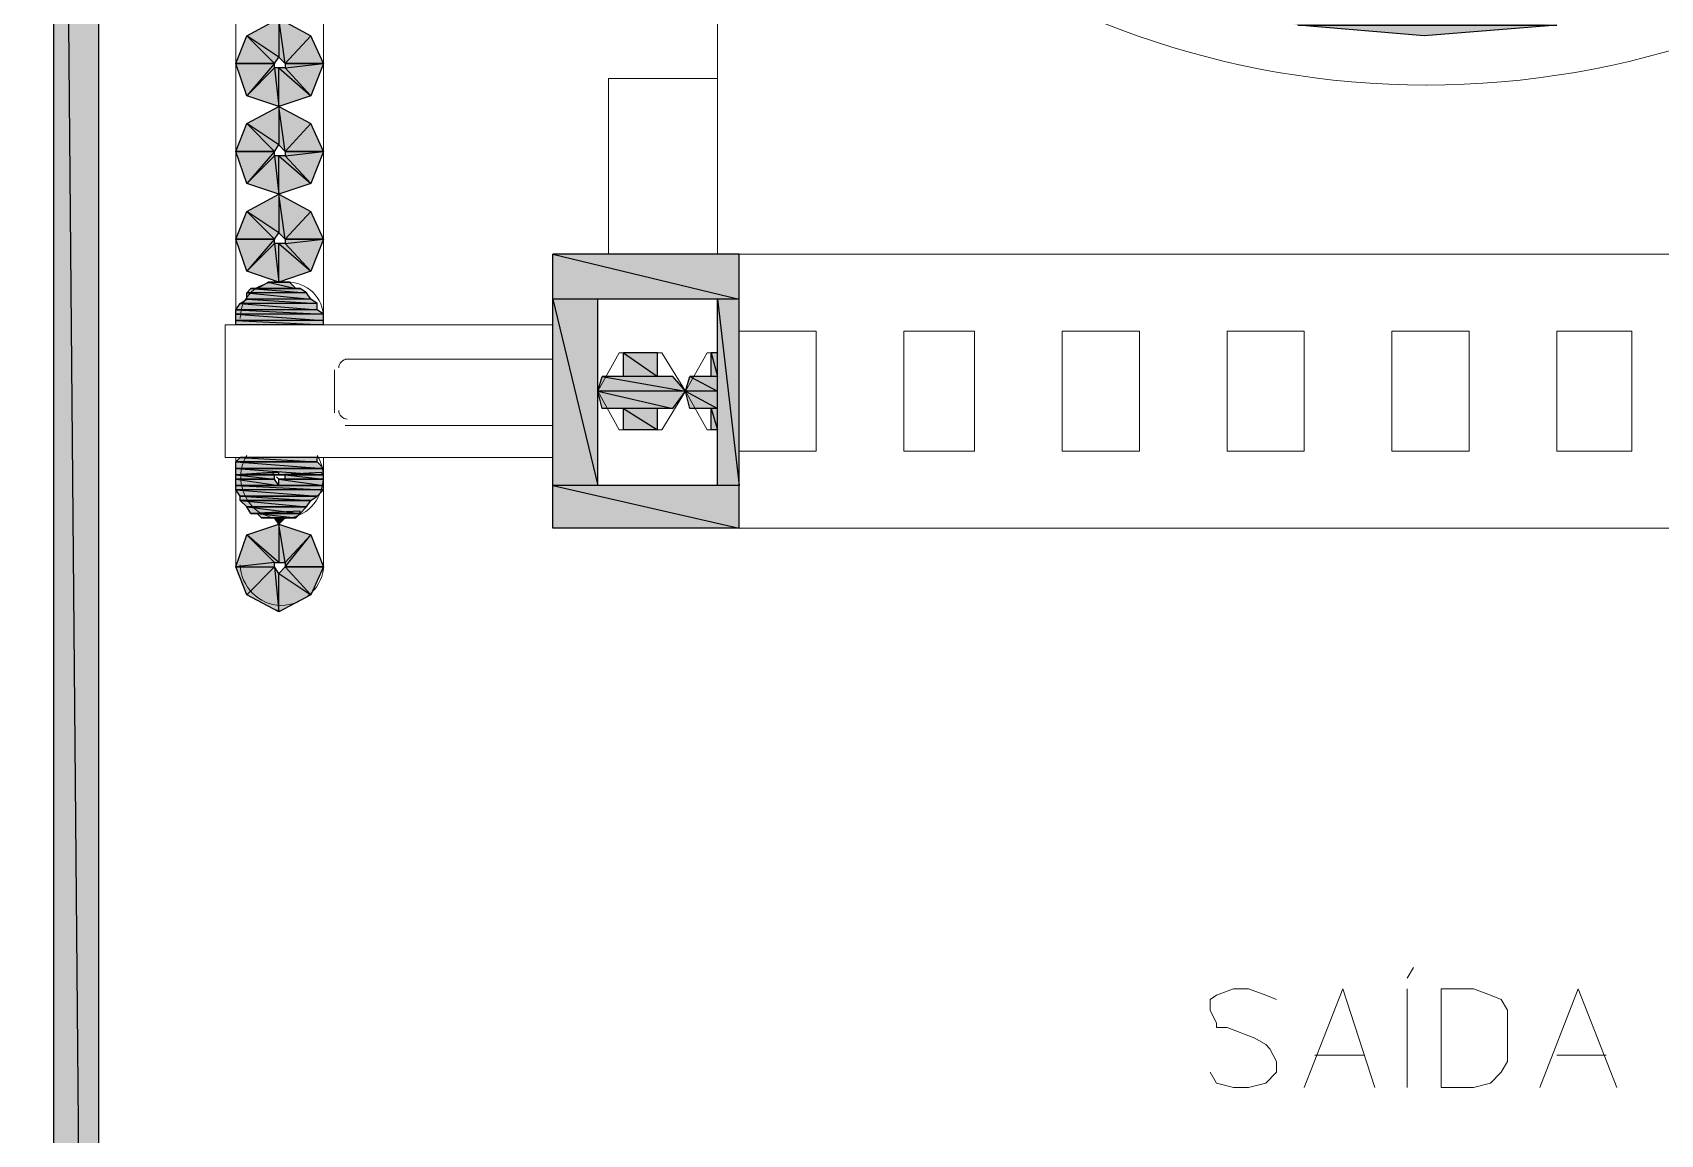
# Model space of a CAD drawing. Header units: millimetres. Extents: x 53 to 176, y -29 to 32.
# Drawn here: x 121.682 to 122.744, y -15.211 to -14.493 of the extents above; entities that cross this region are included whole.
import ezdxf

# ---------------------------------------------------------------- set-up
doc = ezdxf.new("R2010")
doc.units = ezdxf.units.MM
doc.layers.add('15 - Quadro de medição', color=6, linetype='Continuous')

msp = doc.modelspace()

# ---------------------------------------------------------------- hatches: boundary and pattern name
at = {"layer": '15 - Quadro de medição', "true_color": 0x000007}
h = msp.add_hatch(color=7, dxfattribs=at)
h.paths.add_polyline_path([(121.7249, -13.3969), (121.6955, -13.3969), (121.7249, -16.7394)])
h.paths.add_polyline_path([(121.6955, -13.3969), (121.7249, -16.7394), (121.6955, -16.7394)])
h = msp.add_hatch(color=7, dxfattribs=at)
h.paths.add_polyline_path([(122.4247, -14.4696), (122.5071, -14.4878), (122.6761, -14.4878)])
h.paths.add_polyline_path([(122.5071, -14.4878), (122.6761, -14.4878), (122.5895, -14.4948)])
h = msp.add_hatch(color=7, dxfattribs=at)
h.paths.add_polyline_path([(121.8715, -14.5129), (121.8632, -14.4948), (121.8464, -14.5129)])
h.paths.add_polyline_path([(121.8632, -14.4948), (121.8464, -14.5129), (121.8422, -14.4836)])
h.paths.add_polyline_path([(121.8464, -14.5129), (121.8422, -14.4836), (121.8422, -14.5087)])
h.paths.add_polyline_path([(121.8422, -14.4836), (121.8422, -14.5087), (121.8213, -14.4948)])
h.paths.add_polyline_path([(121.8422, -14.5087), (121.8213, -14.4948), (121.8394, -14.5129)])
h.paths.add_polyline_path([(121.8213, -14.4948), (121.8394, -14.5129), (121.8143, -14.5129)])
h = msp.add_hatch(color=7, dxfattribs=at)
h.paths.add_polyline_path([(121.8143, -14.5129), (121.8394, -14.5129), (121.8213, -14.5339)])
h.paths.add_polyline_path([(121.8394, -14.5129), (121.8213, -14.5339), (121.8394, -14.5157)])
h.paths.add_polyline_path([(121.8213, -14.5339), (121.8394, -14.5157), (121.8422, -14.5409)])
h.paths.add_polyline_path([(121.8394, -14.5157), (121.8422, -14.5409), (121.8422, -14.5157)])
h.paths.add_polyline_path([(121.8422, -14.5409), (121.8422, -14.5157), (121.8632, -14.5339)])
h.paths.add_polyline_path([(121.8422, -14.5157), (121.8632, -14.5339), (121.8464, -14.5157)])
h.paths.add_polyline_path([(121.8632, -14.5339), (121.8464, -14.5157), (121.8715, -14.5129)])
h.paths.add_polyline_path([(121.8464, -14.5157), (121.8715, -14.5129), (121.8464, -14.5129)])
h = msp.add_hatch(color=7, dxfattribs=at)
h.paths.add_polyline_path([(121.8715, -14.5702), (121.8632, -14.552), (121.8464, -14.5702)])
h.paths.add_polyline_path([(121.8632, -14.552), (121.8464, -14.5702), (121.8422, -14.5409)])
h.paths.add_polyline_path([(121.8464, -14.5702), (121.8422, -14.5409), (121.8422, -14.566)])
h.paths.add_polyline_path([(121.8422, -14.5409), (121.8422, -14.566), (121.8213, -14.552)])
h.paths.add_polyline_path([(121.8422, -14.566), (121.8213, -14.552), (121.8394, -14.5702)])
h.paths.add_polyline_path([(121.8213, -14.552), (121.8394, -14.5702), (121.8143, -14.5702)])
h = msp.add_hatch(color=7, dxfattribs=at)
h.paths.add_polyline_path([(121.8143, -14.5702), (121.8394, -14.5702), (121.8213, -14.5912)])
h.paths.add_polyline_path([(121.8394, -14.5702), (121.8213, -14.5912), (121.8394, -14.573)])
h.paths.add_polyline_path([(121.8213, -14.5912), (121.8394, -14.573), (121.8422, -14.5981)])
h.paths.add_polyline_path([(121.8394, -14.573), (121.8422, -14.5981), (121.8422, -14.573)])
h.paths.add_polyline_path([(121.8422, -14.5981), (121.8422, -14.573), (121.8632, -14.5912)])
h.paths.add_polyline_path([(121.8422, -14.573), (121.8632, -14.5912), (121.8464, -14.573)])
h.paths.add_polyline_path([(121.8632, -14.5912), (121.8464, -14.573), (121.8715, -14.5702)])
h.paths.add_polyline_path([(121.8464, -14.573), (121.8715, -14.5702), (121.8464, -14.5702)])
h = msp.add_hatch(color=7, dxfattribs=at)
h.paths.add_polyline_path([(121.8715, -14.6275), (121.8632, -14.6093), (121.8464, -14.6275)])
h.paths.add_polyline_path([(121.8632, -14.6093), (121.8464, -14.6275), (121.8422, -14.5981)])
h.paths.add_polyline_path([(121.8464, -14.6275), (121.8422, -14.5981), (121.8422, -14.6233)])
h.paths.add_polyline_path([(121.8422, -14.5981), (121.8422, -14.6233), (121.8213, -14.6093)])
h.paths.add_polyline_path([(121.8422, -14.6233), (121.8213, -14.6093), (121.8394, -14.6275)])
h.paths.add_polyline_path([(121.8213, -14.6093), (121.8394, -14.6275), (121.8143, -14.6275)])
h = msp.add_hatch(color=7, dxfattribs=at)
h.paths.add_polyline_path([(121.8143, -14.6275), (121.8394, -14.6275), (121.8213, -14.6484)])
h.paths.add_polyline_path([(121.8394, -14.6275), (121.8213, -14.6484), (121.8394, -14.6303)])
h.paths.add_polyline_path([(121.8213, -14.6484), (121.8394, -14.6303), (121.8422, -14.6554)])
h.paths.add_polyline_path([(121.8394, -14.6303), (121.8422, -14.6554), (121.8422, -14.6303)])
h.paths.add_polyline_path([(121.8422, -14.6554), (121.8422, -14.6303), (121.8632, -14.6484)])
h.paths.add_polyline_path([(121.8422, -14.6303), (121.8632, -14.6484), (121.8464, -14.6303)])
h.paths.add_polyline_path([(121.8632, -14.6484), (121.8464, -14.6303), (121.8715, -14.6275)])
h.paths.add_polyline_path([(121.8464, -14.6303), (121.8715, -14.6275), (121.8464, -14.6275)])
h = msp.add_hatch(color=7, dxfattribs=at)
h.paths.add_polyline_path([(122.1425, -14.6372), (122.021, -14.6372), (122.1425, -14.6666)])
h.paths.add_polyline_path([(122.021, -14.6372), (122.1425, -14.6666), (122.021, -14.6666)])
h = msp.add_hatch(color=7, dxfattribs=at)
h.paths.add_polyline_path([(121.8492, -14.6554), (121.8352, -14.6554), (121.8534, -14.6596)])
h.paths.add_polyline_path([(121.8352, -14.6554), (121.8534, -14.6596), (121.8282, -14.6596)])
h = msp.add_hatch(color=7, dxfattribs=at)
h.paths.add_polyline_path([(121.8632, -14.6666), (121.8213, -14.6666), (121.8673, -14.6694)])
h.paths.add_polyline_path([(121.8213, -14.6666), (121.8673, -14.6694), (121.8171, -14.6694)])
h = msp.add_hatch(color=7, dxfattribs=at)
h.paths.add_polyline_path([(121.8562, -14.6596), (121.824, -14.6596), (121.8604, -14.6624)])
h.paths.add_polyline_path([(121.824, -14.6596), (121.8604, -14.6624), (121.8213, -14.6624)])
h = msp.add_hatch(color=7, dxfattribs=at)
h.paths.add_polyline_path([(121.8604, -14.6624), (121.8213, -14.6624), (121.8632, -14.6666)])
h.paths.add_polyline_path([(121.8213, -14.6624), (121.8632, -14.6666), (121.8213, -14.6666)])
h = msp.add_hatch(color=7, dxfattribs=at)
h.paths.add_polyline_path([(122.0503, -14.6666), (122.021, -14.6666), (122.0503, -14.7881)])
h.paths.add_polyline_path([(122.021, -14.6666), (122.0503, -14.7881), (122.021, -14.7881)])
h = msp.add_hatch(color=7, dxfattribs=at)
h.paths.add_polyline_path([(122.1425, -14.6666), (122.1285, -14.6666), (122.1425, -14.7881)])
h.paths.add_polyline_path([(122.1285, -14.6666), (122.1425, -14.7881), (122.1285, -14.7881)])
h = msp.add_hatch(color=7, dxfattribs=at)
h.paths.add_polyline_path([(121.8673, -14.6694), (121.8171, -14.6694), (121.8673, -14.6736)])
h.paths.add_polyline_path([(121.8171, -14.6694), (121.8673, -14.6736), (121.8143, -14.6736)])
h = msp.add_hatch(color=7, dxfattribs=at)
h.paths.add_polyline_path([(121.8673, -14.6736), (121.8143, -14.6736), (121.8715, -14.6764)])
h.paths.add_polyline_path([(121.8143, -14.6736), (121.8715, -14.6764), (121.8143, -14.6764)])
h = msp.add_hatch(color=7, dxfattribs=at)
h.paths.add_polyline_path([(121.8715, -14.6764), (121.8143, -14.6764), (121.8715, -14.6805)])
h.paths.add_polyline_path([(121.8143, -14.6764), (121.8715, -14.6805), (121.8143, -14.6805)])
h = msp.add_hatch(color=7, dxfattribs=at)
h.paths.add_polyline_path([(121.8715, -14.6805), (121.8143, -14.6805), (121.8715, -14.6833)])
h.paths.add_polyline_path([(121.8143, -14.6805), (121.8715, -14.6833), (121.8143, -14.6833)])
h = msp.add_hatch(color=7, dxfattribs=at)
h.paths.add_polyline_path([(122.0894, -14.7015), (122.0671, -14.7015), (122.0894, -14.7169)])
h.paths.add_polyline_path([(122.0671, -14.7015), (122.0894, -14.7169), (122.0671, -14.7169)])
h = msp.add_hatch(color=7, dxfattribs=at)
h.paths.add_polyline_path([(122.1285, -14.7015), (122.1244, -14.7015), (122.1285, -14.7169)])
h.paths.add_polyline_path([(122.1244, -14.7015), (122.1285, -14.7169), (122.1244, -14.7169)])
h = msp.add_hatch(color=7, dxfattribs=at)
h.paths.add_polyline_path([(122.0992, -14.7169), (122.0531, -14.7169), (122.1076, -14.7266)])
h.paths.add_polyline_path([(122.0531, -14.7169), (122.1076, -14.7266), (122.0503, -14.7266)])
h = msp.add_hatch(color=7, dxfattribs=at)
h.paths.add_polyline_path([(122.1285, -14.7169), (122.1104, -14.7169), (122.1285, -14.7266)])
h.paths.add_polyline_path([(122.1104, -14.7169), (122.1285, -14.7266), (122.1076, -14.7266)])
h = msp.add_hatch(color=7, dxfattribs=at)
h.paths.add_polyline_path([(122.1076, -14.7266), (122.0503, -14.7266), (122.0992, -14.7378)])
h.paths.add_polyline_path([(122.0503, -14.7266), (122.0992, -14.7378), (122.0531, -14.7378)])
h = msp.add_hatch(color=7, dxfattribs=at)
h.paths.add_polyline_path([(122.1285, -14.7266), (122.1076, -14.7266), (122.1285, -14.7378)])
h.paths.add_polyline_path([(122.1076, -14.7266), (122.1285, -14.7378), (122.1104, -14.7378)])
h = msp.add_hatch(color=7, dxfattribs=at)
h.paths.add_polyline_path([(122.0894, -14.7378), (122.0671, -14.7378), (122.0894, -14.7518)])
h.paths.add_polyline_path([(122.0671, -14.7378), (122.0894, -14.7518), (122.0671, -14.7518)])
h = msp.add_hatch(color=7, dxfattribs=at)
h.paths.add_polyline_path([(122.1285, -14.7378), (122.1244, -14.7378), (122.1285, -14.7518)])
h.paths.add_polyline_path([(122.1244, -14.7378), (122.1285, -14.7518), (122.1244, -14.7518)])
h = msp.add_hatch(color=7, dxfattribs=at)
h.paths.add_polyline_path([(121.8673, -14.7699), (121.8171, -14.7699), (121.8673, -14.7727)])
h.paths.add_polyline_path([(121.8171, -14.7699), (121.8673, -14.7727), (121.8143, -14.7727)])
h.paths.add_polyline_path([(121.8673, -14.7727), (121.8143, -14.7727)])
h.paths.add_polyline_path([(121.8143, -14.7727), (121.8673, -14.7727)])
h = msp.add_hatch(color=7, dxfattribs=at)
h.paths.add_polyline_path([(121.8673, -14.7727), (121.8143, -14.7727), (121.8715, -14.7769)])
h.paths.add_polyline_path([(121.8143, -14.7727), (121.8715, -14.7769), (121.8143, -14.7769)])
h.paths.add_polyline_path([(121.8715, -14.7769), (121.8143, -14.7769)])
h.paths.add_polyline_path([(121.8143, -14.7769), (121.8715, -14.7769), (121.8701, -14.7769)])
h = msp.add_hatch(color=7, dxfattribs=at)
h.paths.add_polyline_path([(121.8715, -14.7769), (121.8143, -14.7769), (121.8715, -14.7811)])
h.paths.add_polyline_path([(121.8143, -14.7769), (121.8715, -14.7811), (121.8143, -14.7811)])
h = msp.add_hatch(color=7, dxfattribs=at)
h.paths.add_polyline_path([(121.8143, -14.7811), (121.8422, -14.7811), (121.8422, -14.7797)])
h.paths.add_polyline_path([(121.8422, -14.7811), (121.8422, -14.7797), (121.8143, -14.7811)])
h = msp.add_hatch(color=7, dxfattribs=at)
h.paths.add_polyline_path([(121.8394, -14.7811), (121.838, -14.7797), (121.8143, -14.7811)])
h.paths.add_polyline_path([(121.8394, -14.7811), (121.8143, -14.7811), (121.8422, -14.7811)])
h = msp.add_hatch(color=7, dxfattribs=at)
h.paths.add_polyline_path([(121.8143, -14.7811), (121.8394, -14.7811), (121.838, -14.7797)])
h.paths.add_polyline_path([(121.8394, -14.7811), (121.838, -14.7797), (121.8143, -14.7811)])
h = msp.add_hatch(color=7, dxfattribs=at)
h.paths.add_polyline_path([(121.8143, -14.7811), (121.8394, -14.7811), (121.838, -14.7797)])
h.paths.add_polyline_path([(121.8394, -14.7811), (121.838, -14.7797), (121.8143, -14.7811)])
h = msp.add_hatch(color=7, dxfattribs=at)
h.paths.add_polyline_path([(121.8143, -14.7811), (121.8394, -14.7811), (121.838, -14.7797)])
h.paths.add_polyline_path([(121.8394, -14.7811), (121.838, -14.7797), (121.8143, -14.7811)])
h = msp.add_hatch(color=7, dxfattribs=at)
h.paths.add_polyline_path([(121.8143, -14.7811), (121.8394, -14.7811), (121.838, -14.7797)])
h.paths.add_polyline_path([(121.8394, -14.7811), (121.838, -14.7797), (121.8143, -14.7811)])
h.paths.add_polyline_path([(121.8394, -14.7811), (121.8143, -14.7811)])
h.paths.add_polyline_path([(121.8143, -14.7811), (121.8394, -14.7811), (121.838, -14.7797)])
h = msp.add_hatch(color=7, dxfattribs=at)
h.paths.add_polyline_path([(121.8143, -14.7811), (121.8394, -14.7811), (121.838, -14.7797)])
h.paths.add_polyline_path([(121.8394, -14.7811), (121.838, -14.7797), (121.8143, -14.7811)])
h = msp.add_hatch(color=7, dxfattribs=at)
h.paths.add_polyline_path([(121.8394, -14.7811), (121.8143, -14.7811), (121.8394, -14.7839)])
h.paths.add_polyline_path([(121.8143, -14.7811), (121.8394, -14.7839), (121.8143, -14.7839)])
h = msp.add_hatch(color=7, dxfattribs=at)
h.paths.add_polyline_path([(121.8422, -14.7811), (121.8715, -14.7811), (121.8701, -14.7797)])
h.paths.add_polyline_path([(121.8715, -14.7811), (121.8701, -14.7797), (121.8422, -14.7811)])
h = msp.add_hatch(color=7, dxfattribs=at)
h.paths.add_polyline_path([(121.8422, -14.7811), (121.8715, -14.7811), (121.8701, -14.7797)])
h.paths.add_polyline_path([(121.8715, -14.7811), (121.8701, -14.7797), (121.8422, -14.7811)])
h = msp.add_hatch(color=7, dxfattribs=at)
h.paths.add_polyline_path([(121.8422, -14.7811), (121.8715, -14.7811), (121.8701, -14.7797)])
h.paths.add_polyline_path([(121.8715, -14.7811), (121.8701, -14.7797), (121.8422, -14.7811)])
h = msp.add_hatch(color=7, dxfattribs=at)
h.paths.add_polyline_path([(121.8464, -14.7811), (121.8715, -14.7811), (121.8701, -14.7797)])
h.paths.add_polyline_path([(121.8715, -14.7811), (121.8701, -14.7797), (121.8464, -14.7811)])
h = msp.add_hatch(color=7, dxfattribs=at)
h.paths.add_polyline_path([(121.8464, -14.7811), (121.8715, -14.7811), (121.8701, -14.7797)])
h.paths.add_polyline_path([(121.8715, -14.7811), (121.8701, -14.7797), (121.8464, -14.7811)])
h = msp.add_hatch(color=7, dxfattribs=at)
h.paths.add_polyline_path([(121.8464, -14.7811), (121.8715, -14.7811), (121.8701, -14.7797)])
h.paths.add_polyline_path([(121.8715, -14.7811), (121.8701, -14.7797), (121.8464, -14.7811)])
h = msp.add_hatch(color=7, dxfattribs=at)
h.paths.add_polyline_path([(121.8715, -14.7811), (121.8464, -14.7811), (121.8715, -14.7839)])
h.paths.add_polyline_path([(121.8464, -14.7811), (121.8715, -14.7839), (121.8464, -14.7839)])
h = msp.add_hatch(color=7, dxfattribs=at)
h.paths.add_polyline_path([(121.8143, -14.7839), (121.8394, -14.7839), (121.838, -14.7839)])
h.paths.add_polyline_path([(121.8394, -14.7839), (121.838, -14.7839), (121.8143, -14.7839)])
h.paths.add_polyline_path([(121.8394, -14.7839), (121.8143, -14.7839)])
h.paths.add_polyline_path([(121.8143, -14.7839), (121.8394, -14.7839), (121.838, -14.7839)])
h = msp.add_hatch(color=7, dxfattribs=at)
h.paths.add_polyline_path([(121.8143, -14.7839), (121.8394, -14.7839), (121.838, -14.7839)])
h.paths.add_polyline_path([(121.8394, -14.7839), (121.838, -14.7839), (121.8143, -14.7839)])
h = msp.add_hatch(color=7, dxfattribs=at)
h.paths.add_polyline_path([(121.8143, -14.7839), (121.8394, -14.7839), (121.838, -14.7839)])
h.paths.add_polyline_path([(121.8394, -14.7839), (121.838, -14.7839), (121.8143, -14.7839)])
h = msp.add_hatch(color=7, dxfattribs=at)
h.paths.add_polyline_path([(121.8143, -14.7839), (121.8394, -14.7839), (121.838, -14.7839)])
h.paths.add_polyline_path([(121.8394, -14.7839), (121.838, -14.7839), (121.8143, -14.7839)])
h = msp.add_hatch(color=7, dxfattribs=at)
h.paths.add_polyline_path([(121.8143, -14.7839), (121.8394, -14.7839), (121.838, -14.7839)])
h.paths.add_polyline_path([(121.8394, -14.7839), (121.838, -14.7839), (121.8143, -14.7839)])
h = msp.add_hatch(color=7, dxfattribs=at)
h.paths.add_polyline_path([(121.8143, -14.7839), (121.8394, -14.7839), (121.838, -14.7839)])
h.paths.add_polyline_path([(121.8394, -14.7839), (121.838, -14.7839), (121.8143, -14.7839)])
h = msp.add_hatch(color=7, dxfattribs=at)
h.paths.add_polyline_path([(121.8394, -14.7839), (121.8143, -14.7839), (121.8422, -14.7881)])
h.paths.add_polyline_path([(121.8143, -14.7839), (121.8422, -14.7881), (121.8143, -14.7881)])
h = msp.add_hatch(color=7, dxfattribs=at)
h.paths.add_polyline_path([(121.8143, -14.7881), (121.8715, -14.7881), (121.8701, -14.7881)])
h.paths.add_polyline_path([(121.8715, -14.7881), (121.8701, -14.7881), (121.8143, -14.7881)])
h = msp.add_hatch(color=7, dxfattribs=at)
h.paths.add_polyline_path([(121.8715, -14.7881), (121.8143, -14.7881), (121.8715, -14.7909)])
h.paths.add_polyline_path([(121.8143, -14.7881), (121.8715, -14.7909), (121.8143, -14.7909)])
h = msp.add_hatch(color=7, dxfattribs=at)
h.paths.add_polyline_path([(121.8715, -14.7909), (121.8143, -14.7909), (121.8673, -14.7951)])
h.paths.add_polyline_path([(121.8143, -14.7909), (121.8673, -14.7951), (121.8171, -14.7951)])
h.paths.add_polyline_path([(121.8673, -14.7951), (121.8171, -14.7951)])
h.paths.add_polyline_path([(121.8171, -14.7951), (121.8673, -14.7951)])
h = msp.add_hatch(color=7, dxfattribs=at)
h.paths.add_polyline_path([(121.8422, -14.7839), (121.8715, -14.7839), (121.8701, -14.7839)])
h.paths.add_polyline_path([(121.8715, -14.7839), (121.8701, -14.7839), (121.8422, -14.7839)])
h = msp.add_hatch(color=7, dxfattribs=at)
h.paths.add_polyline_path([(121.8715, -14.7839), (121.8422, -14.7839), (121.8715, -14.7881)])
h.paths.add_polyline_path([(121.8422, -14.7839), (121.8715, -14.7881), (121.8422, -14.7881)])
h = msp.add_hatch(color=7, dxfattribs=at)
h.paths.add_polyline_path([(121.8422, -14.7881), (121.8715, -14.7881), (121.8701, -14.7881)])
h.paths.add_polyline_path([(121.8715, -14.7881), (121.8701, -14.7881), (121.8422, -14.7881)])
h = msp.add_hatch(color=7, dxfattribs=at)
h.paths.add_polyline_path([(121.8464, -14.7839), (121.8715, -14.7839), (121.8701, -14.7839)])
h.paths.add_polyline_path([(121.8715, -14.7839), (121.8701, -14.7839), (121.8464, -14.7839)])
h = msp.add_hatch(color=7, dxfattribs=at)
h.paths.add_polyline_path([(121.8464, -14.7839), (121.8715, -14.7839), (121.8701, -14.7839)])
h.paths.add_polyline_path([(121.8715, -14.7839), (121.8701, -14.7839), (121.8464, -14.7839)])
h = msp.add_hatch(color=7, dxfattribs=at)
h.paths.add_polyline_path([(121.8464, -14.7839), (121.8715, -14.7839), (121.8701, -14.7839)])
h.paths.add_polyline_path([(121.8715, -14.7839), (121.8701, -14.7839), (121.8464, -14.7839)])
h.paths.add_polyline_path([(121.8715, -14.7839), (121.8464, -14.7839)])
h.paths.add_polyline_path([(121.8464, -14.7839), (121.8715, -14.7839), (121.8701, -14.7839)])
h = msp.add_hatch(color=7, dxfattribs=at)
h.paths.add_polyline_path([(121.8464, -14.7839), (121.8715, -14.7839), (121.8701, -14.7839)])
h.paths.add_polyline_path([(121.8715, -14.7839), (121.8701, -14.7839), (121.8464, -14.7839)])
h = msp.add_hatch(color=7, dxfattribs=at)
h.paths.add_polyline_path([(122.1425, -14.7881), (122.021, -14.7881), (122.1425, -14.816)])
h.paths.add_polyline_path([(122.021, -14.7881), (122.1425, -14.816), (122.021, -14.816)])
h = msp.add_hatch(color=7, dxfattribs=at)
h.paths.add_polyline_path([(121.8673, -14.7951), (121.8171, -14.7951), (121.8632, -14.7979)])
h.paths.add_polyline_path([(121.8171, -14.7951), (121.8632, -14.7979), (121.8171, -14.7979)])
h.paths.add_polyline_path([(121.8632, -14.7979), (121.8171, -14.7979)])
h.paths.add_polyline_path([(121.8171, -14.7979), (121.8632, -14.7979)])
h = msp.add_hatch(color=7, dxfattribs=at)
h.paths.add_polyline_path([(121.8632, -14.7979), (121.8171, -14.7979), (121.8604, -14.8021)])
h.paths.add_polyline_path([(121.8171, -14.7979), (121.8604, -14.8021), (121.8213, -14.8021)])
h.paths.add_polyline_path([(121.8604, -14.8021), (121.8213, -14.8021)])
h.paths.add_polyline_path([(121.8213, -14.8021), (121.8604, -14.8021)])
h = msp.add_hatch(color=7, dxfattribs=at)
h.paths.add_polyline_path([(121.8604, -14.8021), (121.8213, -14.8021), (121.8562, -14.8063)])
h.paths.add_polyline_path([(121.8213, -14.8021), (121.8562, -14.8063), (121.824, -14.8063)])
h.paths.add_polyline_path([(121.8562, -14.8063), (121.824, -14.8063), (121.8282, -14.8063)])
msp.add_hatch(color=7, dxfattribs=at).paths.add_polyline_path([(121.824, -14.8063), (121.8562, -14.8063), (121.8562, -14.8049)])
h = msp.add_hatch(color=7, dxfattribs=at)
h.paths.add_polyline_path([(121.8715, -14.8412), (121.8464, -14.8412), (121.8632, -14.8202)])
h.paths.add_polyline_path([(121.8464, -14.8412), (121.8632, -14.8202), (121.8464, -14.8384)])
h.paths.add_polyline_path([(121.8632, -14.8202), (121.8464, -14.8384), (121.8422, -14.8132)])
h.paths.add_polyline_path([(121.8464, -14.8384), (121.8422, -14.8132), (121.8422, -14.8384)])
h.paths.add_polyline_path([(121.8422, -14.8132), (121.8422, -14.8384), (121.8213, -14.8202)])
h.paths.add_polyline_path([(121.8422, -14.8384), (121.8213, -14.8202), (121.8394, -14.8384)])
h.paths.add_polyline_path([(121.8213, -14.8202), (121.8394, -14.8384), (121.8143, -14.8412)])
h.paths.add_polyline_path([(121.8394, -14.8384), (121.8143, -14.8412), (121.8394, -14.8412)])
h.paths.add_polyline_path([(121.8143, -14.8412), (121.8394, -14.8412), (121.8213, -14.8593)])
h = msp.add_hatch(color=7, dxfattribs=at)
h.paths.add_polyline_path([(121.8562, -14.8063), (121.8282, -14.8063), (121.8534, -14.8091)])
h.paths.add_polyline_path([(121.8282, -14.8063), (121.8534, -14.8091), (121.831, -14.8091)])
h.paths.add_polyline_path([(121.8534, -14.8091), (121.831, -14.8091)])
h.paths.add_polyline_path([(121.831, -14.8091), (121.8534, -14.8091)])
h = msp.add_hatch(color=7, dxfattribs=at)
h.paths.add_polyline_path([(121.8352, -14.8091), (121.8394, -14.8091), (121.8464, -14.8091)])
h.paths.add_polyline_path([(121.8394, -14.8091), (121.8464, -14.8091), (121.8422, -14.8132)])
h = msp.add_hatch(color=7, dxfattribs=at)
h.paths.add_polyline_path([(121.8213, -14.8593), (121.8394, -14.8412), (121.8422, -14.8705)])
h.paths.add_polyline_path([(121.8394, -14.8412), (121.8422, -14.8705), (121.8422, -14.8454)])
h.paths.add_polyline_path([(121.8422, -14.8705), (121.8422, -14.8454), (121.8632, -14.8593)])
h.paths.add_polyline_path([(121.8422, -14.8454), (121.8632, -14.8593), (121.8464, -14.8412)])
h.paths.add_polyline_path([(121.8632, -14.8593), (121.8464, -14.8412), (121.8715, -14.8412)])

# ---------------------------------------------------------------- linework, layer by layer
at = {"layer": '15 - Quadro de medição', "color": 7, "linetype": 'Continuous', "lineweight": 20, "true_color": 0x000007}
for points in [[(121.7249, -16.7394), (121.7249, -13.1818), (121.7249, -13.1818)], [(121.6955, -13.3969), (121.6955, -16.7394), (121.7249, -16.7394), (121.6816, -16.7394)], [(121.8143, -14.6833), (121.8143, -13.7754), (121.8143, -13.7754)], [(121.8715, -13.7754), (121.8715, -14.6833), (121.8715, -14.6833)], [(122.1285, -14.6372), (122.1285, -14.2909), (122.1285, -14.2909)], [(122.0573, -14.6372), (122.0573, -14.5227), (122.1285, -14.5227)], [(122.1425, -14.6372), (122.1425, -14.816), (122.1425, -14.816)], [(121.8464, -14.6554), (121.8422, -14.6554), (121.8394, -14.6554)], [(122.1285, -14.6666), (122.0503, -14.6666), (122.0503, -14.7881), (122.1285, -14.7881)], [(122.1285, -14.6666), (122.1285, -14.7881), (122.1285, -14.7881)], [(122.021, -14.6833), (121.8073, -14.6833), (121.8073, -14.7699), (122.021, -14.7699)], [(121.8073, -14.6833), (121.9134, -14.6833), (121.9134, -14.6833)], [(121.8143, -14.6805), (121.8143, -14.6833), (121.8143, -14.6833)], [(121.8715, -14.6833), (121.8715, -14.6805), (121.8715, -14.6805)], [(121.8855, -14.7057), (122.021, -14.7057), (122.021, -14.7057)], [(122.0671, -14.7015), (122.0671, -14.7169), (122.0671, -14.7169)], [(122.0894, -14.7015), (122.0894, -14.7169), (122.0894, -14.7169)], [(122.1285, -14.7015), (122.1216, -14.7015), (122.1076, -14.7266), (122.1216, -14.7518), (122.1285, -14.7518)], [(122.1216, -14.7015), (122.1244, -14.7015), (122.1244, -14.7169)], [(121.8785, -14.7406), (121.8785, -14.7127), (121.8785, -14.7127)], [(122.0531, -14.7169), (122.0671, -14.7169), (122.0671, -14.7169)], [(122.0894, -14.7169), (122.0992, -14.7169), (122.0992, -14.7169)], [(122.1104, -14.7169), (122.1244, -14.7169), (122.1244, -14.7169)], [(122.0531, -14.7378), (122.0671, -14.7378), (122.0671, -14.7378)], [(122.0671, -14.7378), (122.0671, -14.7518), (122.0671, -14.7518)], [(122.0894, -14.7378), (122.0894, -14.7518), (122.0894, -14.7518)], [(122.0894, -14.7378), (122.0992, -14.7378), (122.0992, -14.7378)], [(122.1104, -14.7378), (122.1244, -14.7378), (122.1244, -14.7378)], [(122.1244, -14.7378), (122.1244, -14.7518), (122.1244, -14.7518)], [(122.021, -14.749), (121.8855, -14.749), (121.8855, -14.749)], [(121.8143, -14.8412), (121.8143, -14.7699), (121.8143, -14.7699)], [(121.8715, -14.7699), (121.8715, -14.8412), (121.8715, -14.8412)], [(121.8422, -14.7839), (121.8408, -14.7825), (121.8408, -14.7825)], [(121.8422, -14.8705), (121.8408, -14.8691), (121.8408, -14.8691)], [(122.5783, -15.1094), (122.5825, -15.1024), (122.5825, -15.1024)], [(122.4931, -15.1233), (122.4861, -15.1205), (122.4749, -15.1163), (122.4652, -15.1163), (122.454, -15.1205), (122.4498, -15.1233), (122.4498, -15.1303), (122.454, -15.1387), (122.454, -15.1415), (122.461, -15.1415), (122.4791, -15.1485), (122.4861, -15.1527), (122.4889, -15.1554), (122.4931, -15.1638), (122.4931, -15.1708), (122.4861, -15.1778), (122.4749, -15.1806), (122.4652, -15.1806), (122.454, -15.1778), (122.4498, -15.1708)], [(122.5113, -15.1806), (122.5364, -15.1163), (122.5573, -15.1806)], [(122.5783, -15.1806), (122.5783, -15.1163), (122.5783, -15.1163)], [(122.6649, -15.1806), (122.69, -15.1163), (122.7152, -15.1806)], [(122.5182, -15.1596), (122.5504, -15.1596), (122.5504, -15.1596)], [(122.6761, -15.1596), (122.7082, -15.1596), (122.7082, -15.1596)]]:
    msp.add_lwpolyline(points, dxfattribs=at)
at = {"layer": '15 - Quadro de medição', "color": 7, "linetype": 'Continuous', "lineweight": -2, "true_color": 0x000007}
for points in [[(121.7249, -13.3969), (121.6955, -13.3969), (121.7249, -16.7394)], [(121.6955, -13.3969), (121.7249, -16.7394), (121.6955, -16.7394)], [(121.8422, -14.4836), (121.8422, -14.5087), (121.8213, -14.4948)], [(121.8632, -14.4948), (121.8464, -14.5129), (121.8422, -14.4836)], [(121.8464, -14.5129), (121.8422, -14.4836), (121.8422, -14.5087)], [(121.8213, -14.4948), (121.8394, -14.5129), (121.8143, -14.5129)], [(121.8422, -14.5087), (121.8213, -14.4948), (121.8394, -14.5129)], [(121.8715, -14.5129), (121.8632, -14.4948), (121.8464, -14.5129)], [(122.5071, -14.4878), (122.6761, -14.4878), (122.5895, -14.4948)], [(121.8143, -14.5129), (121.8394, -14.5129), (121.8213, -14.5339)], [(121.8394, -14.5129), (121.8213, -14.5339), (121.8394, -14.5157)], [(121.8213, -14.5339), (121.8394, -14.5157), (121.8422, -14.5409)], [(121.8394, -14.5157), (121.8422, -14.5409), (121.8422, -14.5157)], [(121.8422, -14.5409), (121.8422, -14.5157), (121.8632, -14.5339)], [(121.8422, -14.5157), (121.8632, -14.5339), (121.8464, -14.5157)], [(121.8632, -14.5339), (121.8464, -14.5157), (121.8715, -14.5129)], [(121.8464, -14.5157), (121.8715, -14.5129), (121.8464, -14.5129)], [(121.8422, -14.5409), (121.8422, -14.566), (121.8213, -14.552)], [(121.8632, -14.552), (121.8464, -14.5702), (121.8422, -14.5409)], [(121.8464, -14.5702), (121.8422, -14.5409), (121.8422, -14.566)], [(121.8213, -14.552), (121.8394, -14.5702), (121.8143, -14.5702)], [(121.8422, -14.566), (121.8213, -14.552), (121.8394, -14.5702)], [(121.8715, -14.5702), (121.8632, -14.552), (121.8464, -14.5702)], [(121.8143, -14.5702), (121.8394, -14.5702), (121.8213, -14.5912)], [(121.8394, -14.5702), (121.8213, -14.5912), (121.8394, -14.573)], [(121.8632, -14.5912), (121.8464, -14.573), (121.8715, -14.5702)], [(121.8464, -14.573), (121.8715, -14.5702), (121.8464, -14.5702)], [(121.8213, -14.5912), (121.8394, -14.573), (121.8422, -14.5981)], [(121.8394, -14.573), (121.8422, -14.5981), (121.8422, -14.573)], [(121.8422, -14.5981), (121.8422, -14.573), (121.8632, -14.5912)], [(121.8422, -14.573), (121.8632, -14.5912), (121.8464, -14.573)], [(121.8422, -14.5981), (121.8422, -14.6233), (121.8213, -14.6093)], [(121.8632, -14.6093), (121.8464, -14.6275), (121.8422, -14.5981)], [(121.8464, -14.6275), (121.8422, -14.5981), (121.8422, -14.6233)], [(121.8213, -14.6093), (121.8394, -14.6275), (121.8143, -14.6275)], [(121.8422, -14.6233), (121.8213, -14.6093), (121.8394, -14.6275)], [(121.8715, -14.6275), (121.8632, -14.6093), (121.8464, -14.6275)], [(121.8143, -14.6275), (121.8394, -14.6275), (121.8213, -14.6484)], [(121.8394, -14.6275), (121.8213, -14.6484), (121.8394, -14.6303)], [(121.8213, -14.6484), (121.8394, -14.6303), (121.8422, -14.6554)], [(121.8394, -14.6303), (121.8422, -14.6554), (121.8422, -14.6303)], [(121.8422, -14.6554), (121.8422, -14.6303), (121.8632, -14.6484)], [(121.8422, -14.6303), (121.8632, -14.6484), (121.8464, -14.6303)], [(121.8632, -14.6484), (121.8464, -14.6303), (121.8715, -14.6275)], [(121.8464, -14.6303), (121.8715, -14.6275), (121.8464, -14.6275)], [(122.1425, -14.6372), (122.021, -14.6372), (122.1425, -14.6666)], [(122.021, -14.6372), (122.1425, -14.6666), (122.021, -14.6666)], [(121.8352, -14.6554), (121.8534, -14.6596), (121.8282, -14.6596)], [(121.8394, -14.6554), (121.8492, -14.6554), (121.8352, -14.6554)], [(121.8492, -14.6554), (121.8352, -14.6554), (121.8534, -14.6596)], [(121.8464, -14.6554), (121.8394, -14.6554), (121.8492, -14.6554)], [(121.8213, -14.6666), (121.8673, -14.6694), (121.8171, -14.6694)], [(121.824, -14.6596), (121.8604, -14.6624), (121.8213, -14.6624)], [(121.8604, -14.6624), (121.8213, -14.6624), (121.8632, -14.6666)], [(121.8213, -14.6624), (121.8632, -14.6666), (121.8213, -14.6666)], [(121.8632, -14.6666), (121.8213, -14.6666), (121.8673, -14.6694)], [(121.8282, -14.6596), (121.8562, -14.6596), (121.824, -14.6596)], [(121.8562, -14.6596), (121.824, -14.6596), (121.8604, -14.6624)], [(121.8534, -14.6596), (121.8282, -14.6596), (121.8562, -14.6596)], [(122.0503, -14.6666), (122.021, -14.6666), (122.0503, -14.7881)], [(122.021, -14.6666), (122.0503, -14.7881), (122.021, -14.7881)], [(122.1425, -14.6666), (122.1285, -14.6666), (122.1425, -14.7881)], [(122.1285, -14.6666), (122.1425, -14.7881), (122.1285, -14.7881)], [(121.8171, -14.6694), (121.8673, -14.6736), (121.8143, -14.6736)], [(121.8673, -14.6736), (121.8143, -14.6736), (121.8715, -14.6764)], [(121.8143, -14.6736), (121.8715, -14.6764), (121.8143, -14.6764)], [(121.8715, -14.6764), (121.8143, -14.6764), (121.8715, -14.6805)], [(121.8143, -14.6764), (121.8715, -14.6805), (121.8143, -14.6805)], [(121.8673, -14.6694), (121.8171, -14.6694), (121.8673, -14.6736)], [(121.8715, -14.6805), (121.8143, -14.6805), (121.8715, -14.6833)], [(121.8143, -14.6805), (121.8715, -14.6833), (121.8143, -14.6833)], [(122.0894, -14.7015), (122.0671, -14.7015), (122.0894, -14.7169)], [(122.0671, -14.7015), (122.0894, -14.7169), (122.0671, -14.7169)], [(122.1285, -14.7015), (122.1244, -14.7015), (122.1285, -14.7169)], [(122.1244, -14.7015), (122.1285, -14.7169), (122.1244, -14.7169)], [(122.0531, -14.7169), (122.1076, -14.7266), (122.0503, -14.7266)], [(122.0992, -14.7169), (122.0531, -14.7169), (122.1076, -14.7266)], [(122.1104, -14.7169), (122.1285, -14.7266), (122.1076, -14.7266)], [(122.1285, -14.7169), (122.1104, -14.7169), (122.1285, -14.7266)], [(122.1076, -14.7266), (122.0503, -14.7266), (122.0992, -14.7378)], [(122.0503, -14.7266), (122.0992, -14.7378), (122.0531, -14.7378)], [(122.1285, -14.7266), (122.1076, -14.7266), (122.1285, -14.7378)], [(122.1076, -14.7266), (122.1285, -14.7378), (122.1104, -14.7378)], [(122.0894, -14.7378), (122.0671, -14.7378), (122.0894, -14.7518)], [(122.0671, -14.7378), (122.0894, -14.7518), (122.0671, -14.7518)], [(122.1285, -14.7378), (122.1244, -14.7378), (122.1285, -14.7518)], [(122.1244, -14.7378), (122.1285, -14.7518), (122.1244, -14.7518)], [(121.8171, -14.7699), (121.8673, -14.7727), (121.8143, -14.7727)], [(121.8673, -14.7727), (121.8143, -14.7727)], [(121.8143, -14.7727), (121.8673, -14.7727), (121.8673, -14.7727)], [(121.8673, -14.7727), (121.8143, -14.7727), (121.8715, -14.7769)], [(121.8143, -14.7727), (121.8715, -14.7769), (121.8143, -14.7769)], [(121.8673, -14.7699), (121.8171, -14.7699), (121.8673, -14.7727)], [(121.8715, -14.7769), (121.8143, -14.7769)], [(121.8143, -14.7769), (121.8715, -14.7769), (121.8701, -14.7769)], [(121.8715, -14.7769), (121.8143, -14.7769), (121.8715, -14.7811)], [(121.8143, -14.7769), (121.8715, -14.7811), (121.8143, -14.7811)], [(121.8143, -14.7811), (121.8422, -14.7811), (121.8422, -14.7797)], [(121.8422, -14.7811), (121.8422, -14.7797), (121.8143, -14.7811)], [(121.8394, -14.7811), (121.838, -14.7797), (121.8143, -14.7811)], [(121.8143, -14.7811), (121.8394, -14.7811), (121.838, -14.7797)], [(121.8394, -14.7811), (121.838, -14.7797), (121.8143, -14.7811)], [(121.8143, -14.7811), (121.8394, -14.7811), (121.838, -14.7797)], [(121.8394, -14.7811), (121.838, -14.7797), (121.8143, -14.7811)], [(121.8143, -14.7811), (121.8394, -14.7811), (121.838, -14.7797)], [(121.8394, -14.7811), (121.838, -14.7797), (121.8143, -14.7811)], [(121.8143, -14.7811), (121.8394, -14.7811), (121.838, -14.7797)], [(121.8394, -14.7811), (121.838, -14.7797), (121.8143, -14.7811)], [(121.8143, -14.7811), (121.8394, -14.7811), (121.838, -14.7797)], [(121.8143, -14.7811), (121.8394, -14.7811), (121.838, -14.7797)], [(121.8394, -14.7811), (121.838, -14.7797), (121.8143, -14.7811)], [(121.8394, -14.7811), (121.8143, -14.7811), (121.8422, -14.7811)], [(121.8394, -14.7811), (121.8143, -14.7811)], [(121.8394, -14.7811), (121.8143, -14.7811), (121.8394, -14.7839)], [(121.8143, -14.7811), (121.8394, -14.7839), (121.8143, -14.7839)], [(121.8422, -14.7811), (121.8715, -14.7811), (121.8701, -14.7797)], [(121.8715, -14.7811), (121.8701, -14.7797), (121.8422, -14.7811)], [(121.8422, -14.7811), (121.8715, -14.7811), (121.8701, -14.7797)], [(121.8715, -14.7811), (121.8701, -14.7797), (121.8422, -14.7811)], [(121.8422, -14.7811), (121.8715, -14.7811), (121.8701, -14.7797)], [(121.8715, -14.7811), (121.8701, -14.7797), (121.8422, -14.7811)], [(121.8715, -14.7811), (121.8422, -14.7811)], [(121.8422, -14.7811), (121.8715, -14.7811), (121.8464, -14.7811)], [(121.8464, -14.7811), (121.8715, -14.7811), (121.8701, -14.7797)], [(121.8715, -14.7811), (121.8701, -14.7797), (121.8464, -14.7811)], [(121.8464, -14.7811), (121.8715, -14.7811), (121.8701, -14.7797)], [(121.8715, -14.7811), (121.8701, -14.7797), (121.8464, -14.7811)], [(121.8464, -14.7811), (121.8715, -14.7811), (121.8701, -14.7797)], [(121.8715, -14.7811), (121.8701, -14.7797), (121.8464, -14.7811)], [(121.8715, -14.7811), (121.8464, -14.7811), (121.8715, -14.7839)], [(121.8464, -14.7811), (121.8715, -14.7839), (121.8464, -14.7839)], [(121.8143, -14.7839), (121.8394, -14.7839), (121.838, -14.7839)], [(121.8394, -14.7839), (121.838, -14.7839), (121.8143, -14.7839)], [(121.8394, -14.7839), (121.8143, -14.7839)], [(121.8143, -14.7839), (121.8394, -14.7839), (121.838, -14.7839)], [(121.8143, -14.7839), (121.8394, -14.7839), (121.838, -14.7839)], [(121.8394, -14.7839), (121.838, -14.7839), (121.8143, -14.7839)], [(121.8143, -14.7839), (121.8394, -14.7839), (121.838, -14.7839)], [(121.8394, -14.7839), (121.838, -14.7839), (121.8143, -14.7839)], [(121.8143, -14.7839), (121.8394, -14.7839), (121.838, -14.7839)], [(121.8394, -14.7839), (121.838, -14.7839), (121.8143, -14.7839)], [(121.8143, -14.7839), (121.8394, -14.7839), (121.838, -14.7839)], [(121.8394, -14.7839), (121.838, -14.7839), (121.8143, -14.7839)], [(121.8143, -14.7839), (121.8394, -14.7839), (121.838, -14.7839)], [(121.8394, -14.7839), (121.838, -14.7839), (121.8143, -14.7839)], [(121.8394, -14.7839), (121.8143, -14.7839), (121.8422, -14.7881)], [(121.8143, -14.7839), (121.8422, -14.7881), (121.8143, -14.7881)], [(121.8143, -14.7881), (121.8422, -14.7881), (121.8422, -14.7881)], [(121.8422, -14.7881), (121.8422, -14.7881), (121.8143, -14.7881)], [(121.8143, -14.7881), (121.8715, -14.7881), (121.8701, -14.7881)], [(121.8715, -14.7881), (121.8701, -14.7881), (121.8143, -14.7881)], [(121.8715, -14.7881), (121.8143, -14.7881), (121.8715, -14.7909)], [(121.8143, -14.7881), (121.8715, -14.7909), (121.8143, -14.7909)], [(121.8715, -14.7909), (121.8143, -14.7909), (121.8673, -14.7951)], [(121.8143, -14.7909), (121.8673, -14.7951), (121.8171, -14.7951)], [(121.8464, -14.7839), (121.8715, -14.7839), (121.8422, -14.7839)], [(121.8422, -14.7839), (121.8715, -14.7839), (121.8701, -14.7839)], [(121.8715, -14.7839), (121.8701, -14.7839), (121.8422, -14.7839)], [(121.8715, -14.7839), (121.8422, -14.7839), (121.8715, -14.7881)], [(121.8422, -14.7839), (121.8715, -14.7881), (121.8422, -14.7881)], [(121.8422, -14.7881), (121.8715, -14.7881), (121.8701, -14.7881)], [(121.8715, -14.7881), (121.8701, -14.7881), (121.8422, -14.7881)], [(121.8464, -14.7839), (121.8715, -14.7839), (121.8701, -14.7839)], [(121.8715, -14.7839), (121.8701, -14.7839), (121.8464, -14.7839)], [(121.8464, -14.7839), (121.8715, -14.7839), (121.8701, -14.7839)], [(121.8715, -14.7839), (121.8701, -14.7839), (121.8464, -14.7839)], [(121.8464, -14.7839), (121.8715, -14.7839), (121.8701, -14.7839)], [(121.8715, -14.7839), (121.8701, -14.7839), (121.8464, -14.7839)], [(121.8715, -14.7839), (121.8464, -14.7839)], [(121.8464, -14.7839), (121.8715, -14.7839), (121.8701, -14.7839)], [(121.8464, -14.7839), (121.8715, -14.7839), (121.8701, -14.7839)], [(121.8715, -14.7839), (121.8701, -14.7839), (121.8464, -14.7839)], [(121.8715, -14.7839), (121.8464, -14.7839)], [(122.1425, -14.7881), (122.021, -14.7881), (122.1425, -14.816)], [(122.021, -14.7881), (122.1425, -14.816), (122.021, -14.816)], [(121.8673, -14.7951), (121.8171, -14.7951)], [(121.8171, -14.7951), (121.8673, -14.7951), (121.8673, -14.7951)], [(121.8673, -14.7951), (121.8171, -14.7951), (121.8632, -14.7979)], [(121.8171, -14.7951), (121.8632, -14.7979), (121.8171, -14.7979)], [(121.8632, -14.7979), (121.8171, -14.7979)], [(121.8171, -14.7979), (121.8632, -14.7979), (121.8632, -14.7979)], [(121.8632, -14.7979), (121.8171, -14.7979), (121.8604, -14.8021)], [(121.8171, -14.7979), (121.8604, -14.8021), (121.8213, -14.8021)], [(121.8604, -14.8021), (121.8213, -14.8021)], [(121.8213, -14.8021), (121.8604, -14.8021), (121.8604, -14.8021)], [(121.8604, -14.8021), (121.8213, -14.8021), (121.8562, -14.8063)], [(121.8213, -14.8021), (121.8562, -14.8063), (121.824, -14.8063)], [(121.824, -14.8063), (121.8562, -14.8063), (121.8562, -14.8049)], [(121.8422, -14.8132), (121.8422, -14.8384), (121.8213, -14.8202)], [(121.8562, -14.8063), (121.824, -14.8063), (121.8282, -14.8063)], [(121.8562, -14.8063), (121.8282, -14.8063), (121.8534, -14.8091)], [(121.8282, -14.8063), (121.8534, -14.8091), (121.831, -14.8091)], [(121.8534, -14.8091), (121.831, -14.8091)], [(121.831, -14.8091), (121.8534, -14.8091), (121.8534, -14.8091)], [(121.8534, -14.8091), (121.831, -14.8091), (121.8464, -14.8091)], [(121.831, -14.8091), (121.8464, -14.8091), (121.8352, -14.8091)], [(121.8352, -14.8091), (121.8394, -14.8091), (121.8464, -14.8091)], [(121.8352, -14.8091), (121.8464, -14.8091), (121.8464, -14.8091)], [(121.8394, -14.8091), (121.8464, -14.8091), (121.8422, -14.8132)], [(121.8632, -14.8202), (121.8464, -14.8384), (121.8422, -14.8132)], [(121.8464, -14.8384), (121.8422, -14.8132), (121.8422, -14.8384)], [(121.8213, -14.8202), (121.8394, -14.8384), (121.8143, -14.8412)], [(121.8422, -14.8384), (121.8213, -14.8202), (121.8394, -14.8384)], [(121.8715, -14.8412), (121.8464, -14.8412), (121.8632, -14.8202)], [(121.8464, -14.8412), (121.8632, -14.8202), (121.8464, -14.8384)], [(121.8394, -14.8384), (121.8143, -14.8412), (121.8394, -14.8412)], [(121.8143, -14.8412), (121.8394, -14.8412), (121.8213, -14.8593)], [(121.8213, -14.8593), (121.8394, -14.8412), (121.8422, -14.8705)], [(121.8394, -14.8412), (121.8422, -14.8705), (121.8422, -14.8454)], [(121.8422, -14.8454), (121.8632, -14.8593), (121.8464, -14.8412)], [(121.8422, -14.8705), (121.8422, -14.8454), (121.8632, -14.8593)], [(121.8632, -14.8593), (121.8464, -14.8412), (121.8715, -14.8412)]]:
    msp.add_lwpolyline(points, close=True, dxfattribs=at)
at = {"layer": '15 - Quadro de medição', "color": 7, "linetype": 'Continuous', "lineweight": 20, "true_color": 0x000007}
for points in [[(122.5867, -14.6372), (123.1621, -14.6372), (123.1621, -14.816), (122.021, -14.816), (122.021, -14.6372)], [(122.1425, -14.7658), (122.1928, -14.7658), (122.1928, -14.6875), (122.1425, -14.6875)], [(122.2501, -14.7658), (122.2962, -14.7658), (122.2962, -14.6875), (122.2501, -14.6875)], [(122.3534, -14.7658), (122.4037, -14.7658), (122.4037, -14.6875), (122.3534, -14.6875)], [(122.461, -14.7658), (122.5113, -14.7658), (122.5113, -14.6875), (122.461, -14.6875)], [(122.5685, -14.7658), (122.6188, -14.7658), (122.6188, -14.6875), (122.5685, -14.6875)], [(122.6761, -14.7658), (122.725, -14.7658), (122.725, -14.6875), (122.6761, -14.6875)], [(122.0643, -14.7015), (122.0503, -14.7266), (122.0643, -14.7518), (122.0922, -14.7518), (122.1076, -14.7266), (122.0922, -14.7015)], [(122.6006, -15.1806), (122.6006, -15.1163), (122.6216, -15.1163), (122.6328, -15.1205), (122.6398, -15.1233), (122.6439, -15.1303), (122.6439, -15.1415), (122.6439, -15.1554), (122.6439, -15.1638), (122.6398, -15.1708), (122.6328, -15.1778), (122.6216, -15.1806)]]:
    msp.add_lwpolyline(points, close=True, dxfattribs=at)
for points, knots in [([(122.3297, -13.45), (122.0964, -13.5701), (121.9749, -13.8355), (122.0378, -14.0911), (122.0378, -14.0911), (122.0992, -14.3467), (122.3283, -14.5269), (122.5909, -14.5269), (122.5909, -14.5269), (122.8549, -14.5269), (123.0839, -14.3467), (123.1454, -14.0911), (123.1454, -14.0911), (123.2082, -13.8355), (123.0867, -13.5701), (122.8535, -13.45)], [0, 0, 0, 0, 0.0625, 0.0625, 0.0625, 0.062501, 0.125, 0.125, 0.125, 0.125001, 0.1875, 0.1875, 0.1875, 0.187501, 1, 1, 1, 1]), ([(121.8213, -14.7685), (121.8143, -14.7797), (121.8171, -14.7951), (121.8268, -14.8035), (121.8268, -14.8035), (121.8366, -14.8118), (121.852, -14.8118), (121.8618, -14.8035), (121.8618, -14.8035), (121.8715, -14.7951), (121.8743, -14.7797), (121.8673, -14.7685)], [0, 0, 0, 0, 0.083333, 0.083333, 0.083333, 0.083334, 0.166667, 0.166667, 0.166667, 0.166668, 1, 1, 1, 1])]:
    msp.add_open_spline(points, degree=3, knots=knots, dxfattribs=at)
for points in [[(121.8408, -14.6554), (121.8282, -14.6554), (121.8171, -14.6652), (121.8171, -14.6792)], [(121.8715, -14.6792), (121.8715, -14.6652), (121.8604, -14.6554), (121.8478, -14.6554)], [(121.8869, -14.7057), (121.8841, -14.7057), (121.8813, -14.7085), (121.8813, -14.7113)], [(121.8813, -14.7392), (121.8813, -14.742), (121.8841, -14.7448), (121.8869, -14.7448)], [(121.8171, -14.8398), (121.8171, -14.8537), (121.8296, -14.8663), (121.8436, -14.8663)], [(121.8436, -14.8663), (121.859, -14.8663), (121.8715, -14.8537), (121.8715, -14.8398)]]:
    msp.add_open_spline(points, degree=3, dxfattribs=at)

doc.saveas('drawing.dxf')
